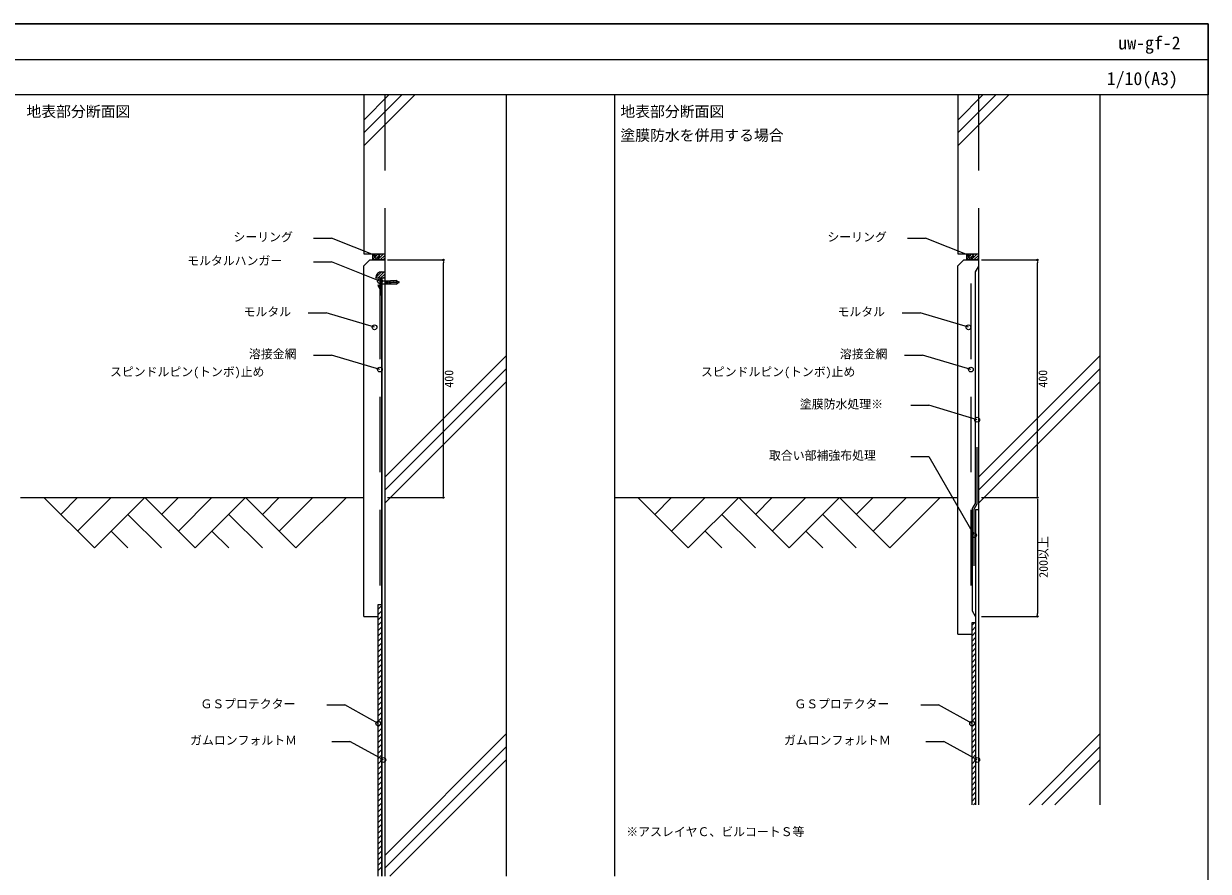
# Model space of a CAD drawing. Units: millimetres, scale not verified. Extents: x -2000 to 2000, y -1375 to 1375.
# Drawn here: x 5 to 2000, y -52 to 1375 of the extents above; entities that cross this region are included whole.
import ezdxf
from ezdxf.enums import TextEntityAlignment as Align

# ---------------------------------------------------------------- set-up
doc = ezdxf.new("R2010")
doc.units = ezdxf.units.MM
doc.header["$LTSCALE"] = 10
doc.linetypes.add('USER1', pattern=[9.525, 6.35, -3.175])
doc.linetypes.add('USER2', pattern=[19.05, 12.7, -6.35])
for name, color, linetype, lineweight in [('0-0_0', 7, 'Continuous', 25), ('0-1_HATCH', 9, 'Continuous', 18), ('0-3_KUTAI', 3, 'Continuous', 18), ('0-4_BOUSUI', 1, 'Continuous', 18), ('0-5_MOJI', 7, 'Continuous', 18), ('0-6_sunpo', 7, 'Continuous', 18), ('0-7_KANAMONO_SCREW', 4, 'Continuous', 18), ('0-8_KANAMONO', 4, 'Continuous', 18), ('0-9_waku', 7, 'Continuous', 18), ('0-A_bousui2', 7, 'USER2', 25), ('0-C_KUTAI2', 3, 'USER2', 18)]:
    doc.layers.add(name, color=color, linetype=linetype, lineweight=lineweight)
doc.styles.add('ＭＳ ゴシック', font='')
doc.styles.get('ＭＳ ゴシック').set_extended_font_data('MS Gothic')

# ---------------------------------------------------------------- blocks, each defined once
blk = doc.blocks.new('_DOT')
at = {"layer": '0-0_0'}
for p, q in [((-0.5, 0), (-1, 0)), ((0.25, 0), (-0.25, 0))]:
    blk.add_line(p, q, dxfattribs=at)
blk.add_circle((0, 0), 0.25, dxfattribs=at)

msp = doc.modelspace()

# ---------------------------------------------------------------- linework, layer by layer
at = {"layer": '0-0_0', "lineweight": 18}
for p, q in [((-2000, 1315), (2000, 1315)), ((818.19, -60), (818.19, 1255)), ((1818.19, 60), (1818.19, 1255))]:
    msp.add_line(p, q, dxfattribs=at)
at = {"layer": '0-1_HATCH'}
for p, q in [((578.19, 1212.79), (620.39, 1255)), ((578.19, 1191.04), (642.14, 1255)), ((578.19, 1169.29), (663.89, 1255)), ((1578.19, 1212.79), (1620.39, 1255)), ((1578.19, 1191.04), (1642.14, 1255)), ((1578.19, 1169.29), (1663.89, 1255)), ((593.19, 983.04), (597.49, 987.34)), ((593.19, 978.55), (601.98, 987.34)), ((596.47, 977.34), (606.47, 987.34)), ((600.96, 977.34), (610.96, 987.34)), ((605.45, 977.34), (613.19, 985.08)), ((609.94, 977.34), (613.19, 980.59)), ((1593.19, 983.04), (1597.49, 987.34)), ((1593.19, 978.55), (1601.98, 987.34)), ((1596.47, 977.34), (1606.47, 987.34)), ((1600.96, 977.34), (1610.96, 987.34)), ((1605.45, 977.34), (1613.19, 985.08)), ((1609.94, 977.34), (1613.19, 980.59)), ((598.19, 947.63), (607.89, 957.33)), ((602.39, 947.34), (612.39, 957.34)), ((606.88, 947.34), (613.19, 953.65)), ((611.37, 947.34), (613.19, 949.16)), ((613.19, 611.4), (818.19, 816.4)), ((1613.19, 611.4), (1818.19, 816.4)), ((613.19, 589.65), (818.19, 794.65)), ((1613.19, 589.65), (1818.19, 794.65)), ((613.19, 567.9), (818.19, 772.9)), ((1613.19, 567.9), (1818.19, 772.9)), ((39.55, 577.34), (124.4, 492.49)), ((96.12, 577.34), (67.83, 549.05)), ((152.68, 577.34), (96.12, 520.77)), ((209.25, 577.34), (124.4, 492.49)), ((209.25, 577.34), (294.1, 492.49)), ((265.82, 577.34), (237.54, 549.05)), ((322.39, 577.34), (265.82, 520.77)), ((378.96, 577.34), (294.1, 492.49)), ((378.96, 577.34), (463.81, 492.49)), ((435.53, 577.34), (407.24, 549.05)), ((492.1, 577.34), (435.53, 520.77)), ((548.66, 577.34), (463.81, 492.49)), ((1039.55, 577.34), (1124.4, 492.49)), ((1096.12, 577.34), (1067.83, 549.05)), ((1152.68, 577.34), (1096.12, 520.77)), ((1209.25, 577.34), (1124.4, 492.49)), ((1209.25, 577.34), (1294.1, 492.49)), ((1265.82, 577.34), (1237.54, 549.05)), ((1322.39, 577.34), (1265.82, 520.77)), ((1378.96, 577.34), (1294.1, 492.49)), ((1378.96, 577.34), (1463.81, 492.49)), ((1435.53, 577.34), (1407.24, 549.05)), ((1492.1, 577.34), (1435.53, 520.77)), ((1548.66, 577.34), (1463.81, 492.49)), ((180.97, 549.05), (237.54, 492.49)), ((350.68, 549.05), (407.24, 492.49)), ((1180.97, 549.05), (1237.54, 492.49)), ((1350.68, 549.05), (1407.24, 492.49)), ((152.68, 520.77), (180.97, 492.49)), ((322.39, 520.77), (350.68, 492.49)), ((1152.68, 520.77), (1180.97, 492.49)), ((1322.39, 520.77), (1350.68, 492.49)), ((602.19, 389.73), (608.19, 395.73)), ((602.19, 380.75), (608.19, 386.75)), ((602.19, 371.77), (608.19, 377.77)), ((602.19, 362.79), (608.19, 368.79)), ((602.19, 353.81), (608.19, 359.81)), ((1602.19, 362.79), (1606.65, 367.26)), ((1602.19, 353.81), (1608.19, 359.81)), ((602.19, 344.83), (608.19, 350.83)), ((602.19, 335.85), (608.19, 341.85)), ((1602.19, 344.83), (1608.19, 350.83)), ((1602.19, 335.85), (1608.19, 341.85)), ((602.19, 326.87), (608.19, 332.87)), ((602.19, 317.89), (608.19, 323.89)), ((1602.19, 326.87), (1608.19, 332.87)), ((1602.19, 317.89), (1608.19, 323.89)), ((602.19, 308.91), (608.19, 314.91)), ((602.19, 299.93), (608.19, 305.93)), ((1602.19, 308.91), (1608.19, 314.91)), ((1602.19, 299.93), (1608.19, 305.93)), ((602.19, 290.95), (608.19, 296.95)), ((602.19, 281.97), (608.19, 287.97)), ((1602.19, 290.95), (1608.19, 296.95)), ((1602.19, 281.97), (1608.19, 287.97)), ((602.19, 272.99), (608.19, 278.99)), ((602.19, 264.01), (608.19, 270.01)), ((602.19, 255.03), (608.19, 261.03)), ((1602.19, 272.99), (1608.19, 278.99)), ((1602.19, 264.01), (1608.19, 270.01)), ((1602.19, 255.03), (1608.19, 261.03)), ((602.19, 246.05), (608.19, 252.05)), ((602.19, 237.07), (608.19, 243.07)), ((1602.19, 246.05), (1608.19, 252.05)), ((1602.19, 237.07), (1608.19, 243.07)), ((602.19, 228.09), (608.19, 234.09)), ((602.19, 219.11), (608.19, 225.11)), ((1602.19, 228.09), (1608.19, 234.09)), ((1602.19, 219.11), (1608.19, 225.11)), ((602.19, 210.13), (608.19, 216.13)), ((602.19, 201.15), (608.19, 207.15)), ((1602.19, 210.13), (1608.19, 216.13)), ((1602.19, 201.15), (1608.19, 207.15)), ((602.19, 192.17), (608.19, 198.17)), ((602.19, 183.19), (608.19, 189.19)), ((602.19, 174.21), (608.19, 180.21)), ((613.19, -25), (818.19, 180)), ((1602.19, 192.17), (1608.19, 198.17)), ((1602.19, 183.19), (1608.19, 189.19)), ((1602.19, 174.21), (1608.19, 180.21)), ((1698.19, 60), (1818.19, 180)), ((602.19, 165.23), (608.19, 171.23)), ((602.19, 156.25), (608.19, 162.25)), ((1602.19, 165.23), (1608.19, 171.23)), ((1602.19, 156.25), (1608.19, 162.25)), ((602.19, 147.27), (608.19, 153.27)), ((602.19, 138.29), (608.19, 144.29)), ((613.19, -46.75), (818.19, 158.25)), ((1602.19, 147.27), (1608.19, 153.27)), ((1602.19, 138.29), (1608.19, 144.29)), ((1719.94, 60), (1818.19, 158.25)), ((602.19, 129.31), (608.19, 135.31)), ((602.19, 120.33), (608.19, 126.33)), ((621.69, -60), (818.19, 136.5)), ((1602.19, 129.31), (1608.19, 135.31)), ((1602.19, 120.33), (1608.19, 126.33)), ((1741.69, 60), (1818.19, 136.5)), ((602.19, 111.35), (608.19, 117.35)), ((602.19, 102.37), (608.19, 108.37)), ((1602.19, 111.35), (1608.19, 117.35)), ((1602.19, 102.37), (1608.19, 108.37)), ((602.19, 93.39), (608.19, 99.39)), ((602.19, 84.41), (608.19, 90.41)), ((602.19, 75.43), (608.19, 81.43)), ((1602.19, 93.39), (1608.19, 99.39)), ((1602.19, 84.41), (1608.19, 90.41)), ((1602.19, 75.43), (1608.19, 81.43)), ((602.19, 66.45), (608.19, 72.45)), ((602.19, 57.47), (608.19, 63.47)), ((1602.19, 66.45), (1608.19, 72.45)), ((1604.72, 60), (1608.19, 63.47)), ((602.19, 48.48), (608.19, 54.48)), ((602.19, 39.5), (608.19, 45.5)), ((602.19, 30.52), (608.19, 36.52)), ((602.19, 21.54), (608.19, 27.54)), ((602.19, 12.56), (608.19, 18.56)), ((602.19, 3.58), (608.19, 9.58)), ((602.19, -5.4), (608.19, 0.6)), ((602.19, -14.38), (608.19, -8.38)), ((602.19, -23.36), (608.19, -17.36)), ((602.19, -32.34), (608.19, -26.34)), ((602.19, -41.32), (608.19, -35.32)), ((602.19, -50.3), (608.19, -44.3))]:
    msp.add_line(p, q, dxfattribs=at)
at = {"layer": '0-3_KUTAI'}
for p, q in [((613.19, 987.34), (613.19, -60)), ((1613.19, 987.34), (1613.19, 60)), ((578.19, 967.34), (588.19, 977.34)), ((578.19, 377.34), (578.19, 967.34)), ((588.19, 977.34), (613.19, 977.34)), ((1578.19, 967.34), (1588.19, 977.34)), ((1578.19, 347.26), (1578.19, 967.34)), ((1588.19, 977.34), (1613.19, 977.34)), ((0, 577.34), (578.19, 577.34)), ((1000, 577.34), (1578.19, 577.34)), ((578.19, 377.34), (602.19, 377.34)), ((1578.19, 347.26), (1602.19, 347.26))]:
    msp.add_line(p, q, dxfattribs=at)
for points in [[(578.19, 1255), (578.19, 987.34), (593.19, 987.34)], [(1578.19, 1255), (1578.19, 987.34), (1593.19, 987.34)]]:
    msp.add_lwpolyline(points, dxfattribs=at)
at = {"layer": '0-4_BOUSUI'}
for p, q in [((1608.19, 957.34), (1613.19, 966)), ((608.19, 957.34), (613.19, 957.34)), ((608.19, -60), (608.19, 947.34)), ((608.19, 947.34), (613.19, 947.34)), ((608.19, 947.34), (608.19, -60)), ((1608.19, 557.34), (1608.19, 60)), ((1608.19, 557.34), (1613.19, 557.34)), ((602.19, 397.34), (608.19, 397.34)), ((602.19, -60), (602.19, 397.34)), ((1608.19, 377.34), (1603.19, 386)), ((1602.19, 367.26), (1608.19, 367.26)), ((1602.19, 60), (1602.19, 367.26))]:
    msp.add_line(p, q, dxfattribs=at)
for points in [[(593.19, 987.34), (613.19, 987.34), (613.19, 977.34), (593.19, 977.34)], [(1593.19, 987.34), (1613.19, 987.34), (1613.19, 977.34), (1593.19, 977.34)]]:
    msp.add_lwpolyline(points, close=True, dxfattribs=at)
msp.add_lwpolyline([(1603.19, 386), (1603.19, 558.68), (1608.19, 567.34), (1608.19, 957.34)], dxfattribs=at)
msp.add_arc((608.19, 947.34), 10, 90, 180, dxfattribs=at)
at = {"layer": '0-5_MOJI'}
for p, q in [((493.58, 1014.17), (523.58, 1014.17)), ((600.05, 983.8), (523.58, 1014.17)), ((1493.58, 1014.17), (1523.58, 1014.17)), ((1600.05, 983.8), (1523.58, 1014.17)), ((493.58, 974.17), (523.58, 974.17)), ((605.29, 941.5), (523.58, 974.17)), ((484.58, 888.32), (514.58, 888.32)), ((596.18, 863.95), (514.58, 888.32)), ((1484.58, 888.32), (1514.58, 888.32)), ((1596.18, 863.95), (1514.58, 888.32)), ((493.58, 817.15), (523.58, 817.15)), ((605.19, 792.78), (523.58, 817.15)), ((1488.58, 817.15), (1518.58, 817.15)), ((1600.19, 792.78), (1518.58, 817.15)), ((1499.25, 732.79), (1529.25, 732.79)), ((1610.85, 708.42), (1529.25, 732.79)), ((1499.25, 646.38), (1529.25, 646.38)), ((1529.25, 646.38), (1605.69, 513.99)), ((515.85, 228.16), (545.85, 228.16)), ((602.43, 196.81), (545.85, 228.16)), ((1515.85, 228.16), (1545.85, 228.16)), ((1602.43, 196.81), (1545.85, 228.16)), ((524.41, 166.95), (554.41, 166.95)), ((610.99, 135.6), (554.41, 166.95)), ((1524.41, 166.95), (1554.41, 166.95)), ((1610.99, 135.6), (1554.41, 166.95))]:
    msp.add_line(p, q, dxfattribs=at)
for centre in [(600.05, 983.8), (1600.05, 983.8), (605.29, 941.5), (596.18, 863.95), (1596.18, 863.95), (605.19, 792.78), (1600.19, 792.78), (1610.85, 708.42), (1605.69, 513.99), (602.43, 196.81), (1602.43, 196.81), (610.99, 135.6), (1610.99, 135.6)]:
    msp.add_circle(centre, 4, dxfattribs=at)
at = {"layer": '0-6_sunpo'}
for p, q in [((618.19, 977.34), (712.14, 977.34)), ((712.14, 582.34), (712.14, 972.34)), ((1618.19, 977.34), (1712.14, 977.34)), ((1712.14, 582.34), (1712.14, 972.34)), ((618.19, 577.34), (712.14, 577.34)), ((1618.19, 577.34), (1712.14, 577.34)), ((1618.19, 577.34), (1712.14, 577.34)), ((1712.14, 572.34), (1712.14, 382.34)), ((1618.19, 377.34), (1712.14, 377.34))]:
    msp.add_line(p, q, dxfattribs=at)
at = {"layer": '0-7_KANAMONO_SCREW'}
for p, q in [((605.29, 942.34), (605.5, 943.38)), ((605.29, 942.34), (605.29, 937.34)), ((605.5, 943.38), (605.5, 936.3)), ((605.92, 943.38), (605.5, 943.38)), ((605.92, 935.26), (605.92, 944.42)), ((605.92, 944.42), (607.59, 944.42)), ((607.59, 943.17), (607.59, 944.42)), ((607.59, 936.51), (607.59, 943.17)), ((608.42, 942.34), (620.24, 942.34)), ((616.07, 937.34), (616.07, 942.34)), ((618.57, 937.34), (618.57, 942.34)), ((620.25, 942.13), (620.24, 942.34)), ((620.24, 940.05), (634.41, 940.67)), ((620.24, 939.63), (620.24, 940.05)), ((620.24, 939.63), (634.41, 939.01)), ((620.25, 937.55), (620.24, 937.34)), ((620.25, 942.13), (623.16, 942.26)), ((620.25, 937.55), (623.16, 937.42)), ((620.45, 942.35), (622.95, 942.46)), ((620.46, 942.14), (620.45, 942.35)), ((620.46, 937.54), (620.45, 937.33)), ((620.98, 939.6), (620.86, 940.07)), ((622.24, 939.54), (622.1, 940.13)), ((622.96, 942.25), (622.95, 942.46)), ((623.15, 942.47), (633.26, 942.91)), ((623.16, 942.26), (623.15, 942.47)), ((623.51, 939.49), (623.33, 940.18)), ((624.77, 939.43), (624.57, 940.24)), ((626.03, 939.37), (625.81, 940.29)), ((627.3, 939.32), (627.04, 940.35)), ((628.56, 939.26), (628.28, 940.4)), ((629.83, 939.21), (629.51, 940.46)), ((631.09, 939.15), (630.75, 940.51)), ((632.35, 939.1), (631.99, 940.57)), ((633.62, 939.04), (633.22, 940.62)), ((634.41, 942.34), (633.26, 942.91)), ((634.41, 940.67), (634.41, 942.34)), ((634.41, 941.43), (637.33, 940.22)), ((635.01, 938.49), (634.41, 940.88)), ((634.41, 938.24), (637.33, 939.45)), ((605.5, 936.3), (605.29, 937.34)), ((605.5, 936.3), (605.92, 936.3)), ((607.59, 935.26), (605.92, 935.26)), ((607.59, 935.26), (607.59, 936.51)), ((608.42, 937.34), (620.24, 937.34)), ((620.45, 937.33), (622.95, 937.22)), ((622.96, 937.43), (622.95, 937.22)), ((623.16, 937.42), (623.15, 937.21)), ((623.15, 937.21), (633.26, 936.76))]:
    msp.add_line(p, q, dxfattribs=at)
msp.add_lwpolyline([(634.41, 939.01), (634.41, 937.34), (633.26, 936.76)], dxfattribs=at)
for centre, radius, start, end in [((608.42, 943.17), 0.833, 180, 270), ((637.17, 939.84), 0.417, 292.5, 67.5), ((608.42, 936.51), 0.833, 90, 180)]:
    msp.add_arc(centre, radius, start, end, dxfattribs=at)
at = {"layer": '0-8_KANAMONO', "linetype": 'USER2'}
for p, q in [((605.19, 937.55), (605.19, 402.34)), ((1600.19, 937.55), (1600.19, 372.26))]:
    msp.add_line(p, q, dxfattribs=at)
at = {"layer": '0-8_KANAMONO'}
for p, q in [((607.59, 926.18), (607.59, 938.55)), ((608.19, 938.34), (608.19, 926.34)), ((607.59, 917.34), (607.59, 922.49))]:
    msp.add_line(p, q, dxfattribs=at)
at = {"layer": '0-8_KANAMONO', "linetype": 'USER1'}
for p, q in [((607.59, 926.18), (604.93, 928.83)), ((605.36, 929.26), (607.59, 927.03))]:
    msp.add_line(p, q, dxfattribs=at)
at = {"layer": '0-8_KANAMONO'}
for points in [[(607.59, 941.12), (607.59, 946.74), (598.19, 946.74), (598.19, 947.34), (608.19, 947.34), (608.19, 941.34)], [(608.19, 922.34), (608.19, 917.34), (607.59, 917.34)]]:
    msp.add_lwpolyline(points, dxfattribs=at)
at = {"layer": '0-8_KANAMONO', "linetype": 'USER1'}
msp.add_lwpolyline([(603.48, 931.34), (602.41, 935.35), (602.99, 935.51), (604.06, 931.5)], dxfattribs=at)
at = {"layer": '0-8_KANAMONO'}
for centre, radius, start, end in [((606.19, 939.84), 1.9, 317.4631, 42.5369), ((606.19, 939.84), 2.5, 323.1301, 36.8699), ((604.44, 924.34), 3.65, 329.65666, 30.34334), ((604.44, 924.34), 4.25, 331.92751, 28.07249)]:
    msp.add_arc(centre, radius, start, end, dxfattribs=at)
at = {"layer": '0-8_KANAMONO', "linetype": 'USER1'}
for radius in [5.6, 5]:
    msp.add_arc((608.89, 932.79), radius, 195, 225, dxfattribs=at)
at = {"layer": '0-9_waku'}
msp.add_line((1000, 1255), (1000, -60), dxfattribs=at)
for points in [[(-2000, -1375), (2000, -1375), (2000, 1375), (-2000, 1375)], [(2000, 1255), (-2000, 1255), (-2000, 1375), (2000, 1375)]]:
    msp.add_lwpolyline(points, close=True, dxfattribs=at)
at = {"layer": '0-A_bousui2'}
msp.add_lwpolyline([(1605.69, 462.37), (1605.69, 558.01), (1610.69, 566.67), (1610.69, 662.31)], dxfattribs=at)
at = {"layer": '0-C_KUTAI2'}
for p, q in [((613.19, 1255), (613.19, 987.34)), ((1613.19, 1255), (1613.19, 987.34))]:
    msp.add_line(p, q, dxfattribs=at)

# ---------------------------------------------------------------- block references
at = {"layer": '0-6_sunpo', "xscale": 5, "yscale": 5}
for p, rotation in [((712.14, 977.34), 90), ((1712.14, 977.34), 90), ((712.14, 577.34), 270), ((1712.14, 577.34), 270), ((1712.14, 577.34), 90), ((1712.14, 377.34), 270)]:
    msp.add_blockref('_DOT', p, dxfattribs=dict(at, rotation=rotation))

# ---------------------------------------------------------------- texts
at = {"layer": '0-5_MOJI', "style": 'ＭＳ ゴシック'}
for s, height, p in [('地表部分断面図', 18.33, (10, 1212.5)), ('地表部分断面図', 18.33, (1010, 1212.5)), ('塗膜防水を併用する場合', 18.33, (1010, 1172.5)), ('シーリング', 14.66, (358.63, 1004.17)), ('シーリング', 14.66, (1358.63, 1004.17)), ('モルタルハンガー', 14.66, (280.66, 964.17)), ('モルタル', 14.66, (375.62, 878.32)), ('モルタル', 14.66, (1375.62, 878.32)), ('溶接金網', 14.66, (384.62, 807.15)), ('溶接金網', 14.66, (1379.62, 807.15)), ('スピンドルピン(トンボ)止め', 14.66, (150.72, 777.15)), ('スピンドルピン(トンボ)止め', 14.66, (1145.72, 777.15)), ('塗膜防水処理※', 14.66, (1312.32, 722.79)), ('取合い部補強布処理', 14.66, (1260.34, 636.38)), ('ＧＳプロテクター', 14.66, (302.93, 218.16)), ('ＧＳプロテクター', 14.66, (1302.93, 218.16)), ('ガムロンフォルトＭ', 14.66, (285.5, 156.95)), ('ガムロンフォルトＭ', 14.66, (1285.5, 156.95)), ('※アスレイヤＣ、ビルコートＳ等', 14.66, (1020, 3))]:
    msp.add_text(s, height=height, dxfattribs=at).set_placement(p, align=Align.BOTTOM_LEFT)
at = {"layer": '0-6_sunpo', "style": 'ＭＳ ゴシック'}
for s, p in [('400', (733.14, 762.34)), ('400', (1733.14, 762.34)), ('200以上', (1734.15, 442.34))]:
    msp.add_text(s, height=14.66, rotation=90, dxfattribs=at).set_placement(p, align=Align.BOTTOM_LEFT)
at = {"layer": '0-9_waku', "style": 'ＭＳ ゴシック'}
for s, p in [('uw-gf-2', (1848.55, 1325)), ('1/10(A3)', (1829.06, 1265))]:
    msp.add_text(s, height=21.99, dxfattribs=at).set_placement(p, align=Align.BOTTOM_LEFT)

doc.saveas('drawing.dxf')
